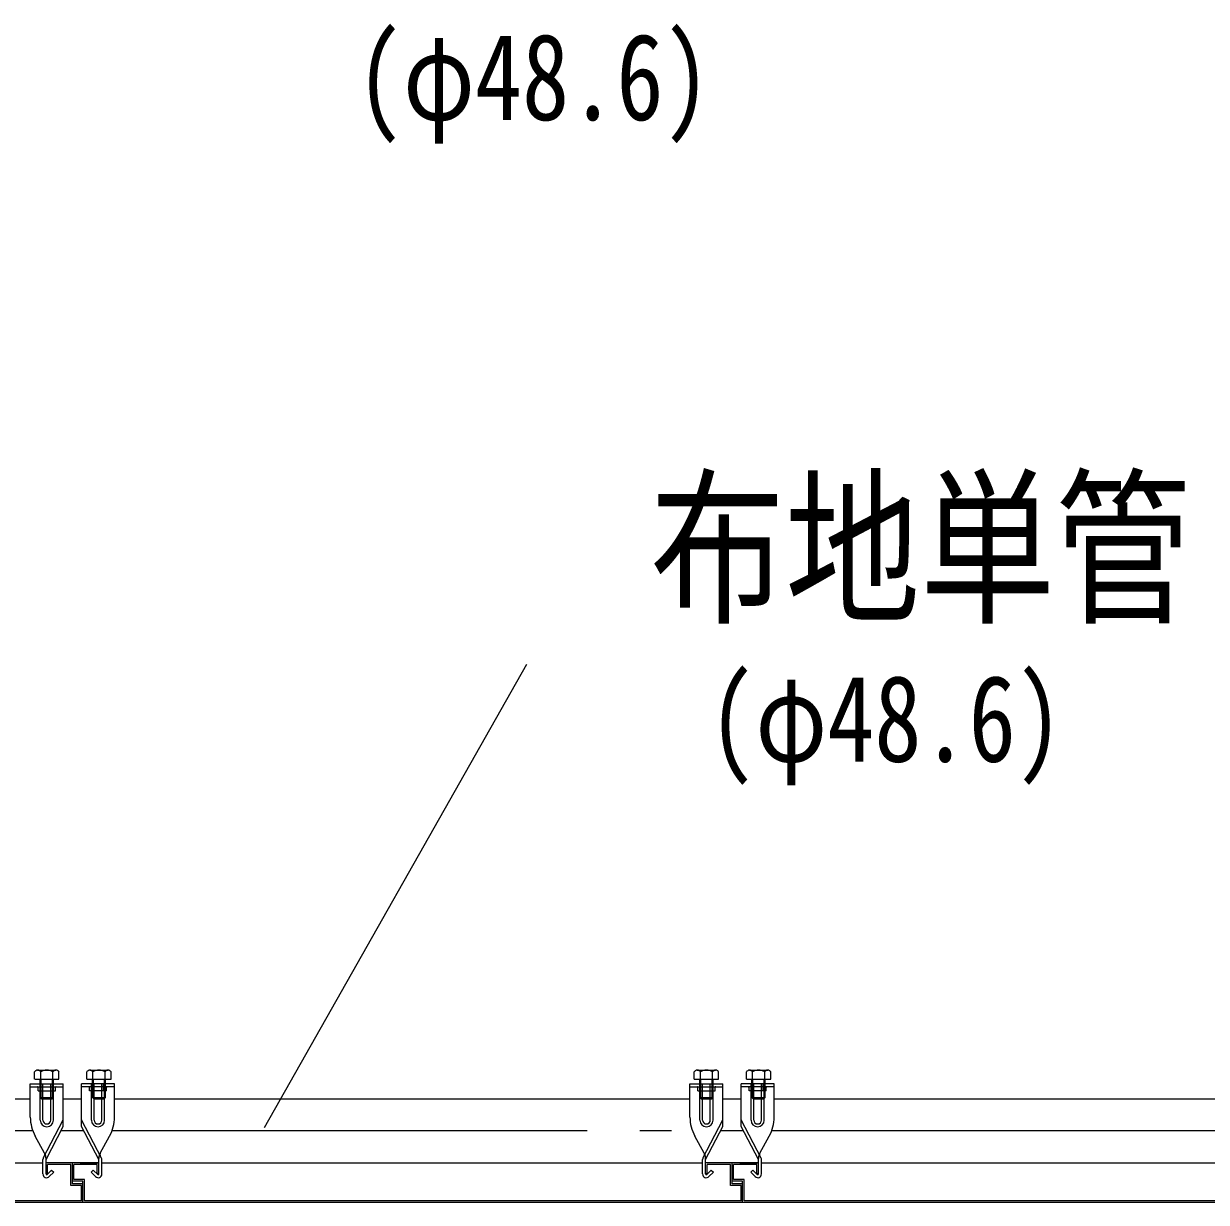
# Model space of a CAD drawing. Units: millimetres, scale not verified. Extents: x -10062 to 10062, y -6938 to 6938.
# Drawn here: x -5015 to -4119, y 3462 to 4356 of the extents above; entities that cross this region are included whole.
import ezdxf
from ezdxf.enums import TextEntityAlignment as Align

# ---------------------------------------------------------------- set-up
doc = ezdxf.new("R2010")
doc.units = ezdxf.units.MM
doc.header["$LTSCALE"] = 40
doc.linetypes.add('DASHED1', pattern=[1.8, 1.2, -0.6])
doc.linetypes.add('DOUBLE_CHAIN2', pattern=[12.8, 9, -1, 0.6, -0.6, 0.6, -1])
for name, color, linetype, lineweight in [('0-1_(3m)標準ｱﾄﾞﾌﾗッﾄ', 4, 'Continuous', 5), ('0-2_0', 2, 'Continuous', 9), ('1-3_KANAGU', 2, 'Continuous', 9), ('1-7_text', 7, 'Continuous', 9), ('1-B_仮囲い', 7, 'Continuous', 9), ('1-C_図面枠', 7, 'Continuous', 9)]:
    doc.layers.add(name, color=color, linetype=linetype, lineweight=lineweight)
doc.styles.add('ＭＳ ゴシック', font='')
doc.styles.get('ＭＳ ゴシック').set_extended_font_data('MS Gothic')

msp = doc.modelspace()

# ---------------------------------------------------------------- linework, layer by layer
at = {"layer": '0-1_(3m)標準ｱﾄﾞﾌﾗッﾄ'}
for p, q in [((-4978.5, 3492.39), (-4998.5, 3492.39)), ((-4998.5, 3483.89), (-4998.5, 3492.39)), ((-4997.3, 3483.89), (-4997.3, 3491.19)), ((-4978.5, 3476.39), (-4978.5, 3492.39)), ((-4978.5, 3478.39), (-4978.5, 3492.39)), ((-4958.5, 3492.39), (-4978.5, 3492.39)), ((-4959.7, 3491.19), (-4977.3, 3491.19)), ((-4972.5, 3492.39), (-4958.5, 3492.39)), ((-4959.7, 3483.89), (-4959.7, 3491.19)), ((-4958.5, 3483.89), (-4958.5, 3492.39)), ((-4478.5, 3492.39), (-4498.5, 3492.39)), ((-4498.5, 3483.89), (-4498.5, 3492.39)), ((-4497.3, 3483.89), (-4497.3, 3491.19)), ((-4478.5, 3476.39), (-4478.5, 3492.39)), ((-4478.5, 3478.39), (-4478.5, 3492.39)), ((-4458.5, 3492.39), (-4478.5, 3492.39)), ((-4459.7, 3491.19), (-4477.3, 3491.19)), ((-4472.5, 3492.39), (-4458.5, 3492.39)), ((-4459.7, 3483.89), (-4459.7, 3491.19)), ((-4458.5, 3483.89), (-4458.5, 3492.39)), ((-4997.3, 3483.89), (-4998.5, 3483.89)), ((-4970.5, 3478.39), (-4978.5, 3478.39)), ((-4970.5, 3462.39), (-4970.5, 3478.39)), ((-4958.5, 3483.89), (-4959.7, 3483.89)), ((-4497.3, 3483.89), (-4498.5, 3483.89)), ((-4470.5, 3478.39), (-4478.5, 3478.39)), ((-4470.5, 3462.39), (-4470.5, 3478.39)), ((-4458.5, 3483.89), (-4459.7, 3483.89)), ((-4970.5, 3476.39), (-4978.5, 3476.39)), ((-4970.5, 3462.39), (-4970.5, 3476.39)), ((-4470.5, 3476.39), (-4478.5, 3476.39)), ((-4470.5, 3462.39), (-4470.5, 3476.39)), ((-4970.5, 3462.39), (-5470.5, 3462.39)), ((-4971.7, 3463.59), (-5469.3, 3463.59)), ((-4470.5, 3462.39), (-4970.5, 3462.39)), ((-4471.7, 3463.59), (-4969.3, 3463.59)), ((-3970.5, 3462.39), (-4470.5, 3462.39)), ((-3971.7, 3463.59), (-4469.3, 3463.59))]:
    msp.add_line(p, q, dxfattribs=at)
for points in [[(-4971.7, 3463.59), (-4971.7, 3475.19), (-4979.7, 3475.19), (-4979.7, 3491.19), (-4997.3, 3491.19)], [(-4969.3, 3463.59), (-4969.3, 3479.59), (-4977.3, 3479.59), (-4977.3, 3491.19)], [(-4471.7, 3463.59), (-4471.7, 3475.19), (-4479.7, 3475.19), (-4479.7, 3491.19), (-4497.3, 3491.19)], [(-4469.3, 3463.59), (-4469.3, 3479.59), (-4477.3, 3479.59), (-4477.3, 3491.19)]]:
    msp.add_lwpolyline(points, dxfattribs=at)
at = {"layer": '0-2_0'}
for p, q in [((-5010.4, 3552.28), (-4985.4, 3552.28)), ((-5010.4, 3527.07), (-5010.4, 3552.28)), ((-5002.9, 3524.73), (-5002.9, 3552.28)), ((-5000.83, 3524.73), (-5000.83, 3552.28)), ((-4994.97, 3524.73), (-4994.97, 3552.28)), ((-4992.9, 3524.73), (-4992.9, 3552.28)), ((-4985.4, 3520), (-4985.4, 3552.28)), ((-4946.59, 3552.28), (-4971.59, 3552.28)), ((-4971.59, 3520), (-4971.59, 3552.28)), ((-4964.09, 3524.73), (-4964.09, 3552.28)), ((-4962.02, 3524.73), (-4962.02, 3552.28)), ((-4956.16, 3524.73), (-4956.16, 3552.28)), ((-4954.09, 3524.73), (-4954.09, 3552.28)), ((-4946.59, 3527.07), (-4946.59, 3552.28)), ((-4510.4, 3552.28), (-4485.4, 3552.28)), ((-4510.4, 3527.07), (-4510.4, 3552.28)), ((-4502.9, 3524.73), (-4502.9, 3552.28)), ((-4500.83, 3524.73), (-4500.83, 3552.28)), ((-4494.97, 3524.73), (-4494.97, 3552.28)), ((-4492.9, 3524.73), (-4492.9, 3552.28)), ((-4485.4, 3520), (-4485.4, 3552.28)), ((-4446.59, 3552.28), (-4471.59, 3552.28)), ((-4471.59, 3520), (-4471.59, 3552.28)), ((-4464.09, 3524.73), (-4464.09, 3552.28)), ((-4462.02, 3524.73), (-4462.02, 3552.28)), ((-4456.16, 3524.73), (-4456.16, 3552.28)), ((-4454.09, 3524.73), (-4454.09, 3552.28)), ((-4446.59, 3527.07), (-4446.59, 3552.28)), ((-5000.54, 3495.87), (-4985.4, 3524.98)), ((-4956.45, 3495.87), (-4971.59, 3524.98)), ((-4500.54, 3495.87), (-4485.4, 3524.98)), ((-4456.45, 3495.87), (-4471.59, 3524.98)), ((-4998.5, 3494.8), (-4985.4, 3520)), ((-4958.49, 3494.8), (-4971.59, 3520)), ((-4498.5, 3494.8), (-4485.4, 3520)), ((-4458.49, 3494.8), (-4471.59, 3520)), ((-4999.63, 3499.78), (-5006.68, 3512.62)), ((-4957.36, 3499.78), (-4950.3, 3512.62)), ((-4499.63, 3499.78), (-4506.68, 3512.62)), ((-4457.36, 3499.78), (-4450.3, 3512.62)), ((-5000.8, 3483.89), (-5000.8, 3494.8)), ((-4998.5, 3483.89), (-4998.5, 3494.8)), ((-4958.49, 3483.89), (-4958.49, 3494.8)), ((-4956.19, 3483.89), (-4956.19, 3494.8)), ((-4500.8, 3483.89), (-4500.8, 3494.8)), ((-4498.5, 3483.89), (-4498.5, 3494.8)), ((-4458.49, 3483.89), (-4458.49, 3494.8)), ((-4456.19, 3483.89), (-4456.19, 3494.8)), ((-4996.02, 3481.91), (-4992.66, 3485.26)), ((-4960.97, 3481.91), (-4964.32, 3485.26)), ((-4496.02, 3481.91), (-4492.66, 3485.26)), ((-4460.97, 3481.91), (-4464.32, 3485.26))]:
    msp.add_line(p, q, dxfattribs=at)
at = {"layer": '0-2_0', "linetype": 'DASHED1'}
for p, q in [((-5002.15, 3546.98), (-5002.15, 3552.28)), ((-4993.65, 3546.98), (-4993.65, 3552.28)), ((-4963.34, 3546.98), (-4963.34, 3552.28)), ((-4954.84, 3546.98), (-4954.84, 3552.28)), ((-4502.15, 3546.98), (-4502.15, 3552.28)), ((-4493.65, 3546.98), (-4493.65, 3552.28)), ((-4463.34, 3546.98), (-4463.34, 3552.28)), ((-4454.84, 3546.98), (-4454.84, 3552.28)), ((-5010.4, 3549.98), (-4985.4, 3549.98)), ((-5004.45, 3546.98), (-5004.45, 3549.48)), ((-5004.45, 3546.98), (-4991.35, 3546.98)), ((-4991.35, 3546.98), (-4991.35, 3549.48)), ((-4946.59, 3549.98), (-4971.59, 3549.98)), ((-4965.64, 3546.98), (-4965.64, 3549.48)), ((-4952.54, 3546.98), (-4965.64, 3546.98)), ((-4952.54, 3546.98), (-4952.54, 3549.48)), ((-4510.4, 3549.98), (-4485.4, 3549.98)), ((-4504.45, 3546.98), (-4504.45, 3549.48)), ((-4504.45, 3546.98), (-4491.35, 3546.98)), ((-4491.35, 3546.98), (-4491.35, 3549.48)), ((-4446.59, 3549.98), (-4471.59, 3549.98)), ((-4465.64, 3546.98), (-4465.64, 3549.48)), ((-4452.54, 3546.98), (-4465.64, 3546.98)), ((-4452.54, 3546.98), (-4452.54, 3549.48)), ((-4999.49, 3499.53), (-4999.63, 3499.78)), ((-4957.5, 3499.53), (-4957.36, 3499.78)), ((-4499.49, 3499.53), (-4499.63, 3499.78)), ((-4457.5, 3499.53), (-4457.36, 3499.78)), ((-4998.5, 3494.8), (-4998.5, 3495.68)), ((-4958.49, 3494.8), (-4958.49, 3495.68)), ((-4498.5, 3494.8), (-4498.5, 3495.68)), ((-4458.49, 3494.8), (-4458.49, 3495.68))]:
    msp.add_line(p, q, dxfattribs=at)
at = {"layer": '0-2_0', "color": 4, "lineweight": 5}
for p, q in [((-5065.01, 3540.99), (-5010.4, 3540.99)), ((-4985.4, 3540.99), (-4971.59, 3540.99)), ((-4946.59, 3540.99), (-4510.4, 3540.99)), ((-4485.4, 3540.99), (-4471.59, 3540.99)), ((-4446.59, 3540.99), (-4010.4, 3540.99)), ((-5065.01, 3516.76), (-5008.57, 3516.76)), ((-4987.08, 3516.76), (-4969.76, 3516.76)), ((-4487.08, 3516.76), (-4469.76, 3516.76)), ((-5065.01, 3492.39), (-5000.8, 3492.39)), ((-4956.19, 3492.39), (-4500.8, 3492.39)), ((-4456.19, 3492.39), (-4000.8, 3492.39))]:
    msp.add_line(p, q, dxfattribs=at)
at = {"layer": '0-2_0'}
for points in [[(-4997.64, 3483.54), (-4994.29, 3486.89), (-4992.66, 3485.26)], [(-4959.34, 3483.54), (-4962.7, 3486.89), (-4964.32, 3485.26)], [(-4497.64, 3483.54), (-4494.29, 3486.89), (-4492.66, 3485.26)], [(-4459.34, 3483.54), (-4462.7, 3486.89), (-4464.32, 3485.26)]]:
    msp.add_lwpolyline(points, dxfattribs=at)
at = {"layer": '0-2_0', "linetype": 'DASHED1'}
for centre, radius, start, end in [((-5004.95, 3549.48), 0.5, 0, 90), ((-4990.85, 3549.48), 0.5, 90, 180), ((-4966.14, 3549.48), 0.5, 0, 90), ((-4952.04, 3549.48), 0.5, 90, 180), ((-4504.95, 3549.48), 0.5, 0, 90), ((-4490.85, 3549.48), 0.5, 90, 180), ((-4466.14, 3549.48), 0.5, 0, 90), ((-4452.04, 3549.48), 0.5, 90, 180), ((-5006.5, 3495.68), 8, 0, 28.811), ((-4950.49, 3495.68), 8, 151.189, 180), ((-4506.5, 3495.68), 8, 0, 28.811), ((-4450.49, 3495.68), 8, 151.189, 180)]:
    msp.add_arc(centre, radius, start, end, dxfattribs=at)
at = {"layer": '0-2_0'}
for centre, radius, start, end in [((-4980.4, 3527.07), 30, 180, 208.811), ((-4997.9, 3524.73), 5, 180, 0), ((-4997.9, 3524.73), 2.93, 180, 0), ((-4959.09, 3524.73), 5, 180, 0), ((-4959.09, 3524.73), 2.93, 180, 0), ((-4976.59, 3527.07), 30, 331.189, 0), ((-4480.4, 3527.07), 30, 180, 208.811), ((-4497.9, 3524.73), 5, 180, 0), ((-4497.9, 3524.73), 2.93, 180, 0), ((-4459.09, 3524.73), 5, 180, 0), ((-4459.09, 3524.73), 2.93, 180, 0), ((-4476.59, 3527.07), 30, 331.189, 0), ((-5001.6, 3498.7), 2.25, 332.527, 28.811), ((-4955.39, 3498.7), 2.25, 151.189, 207.473), ((-4501.6, 3498.7), 2.25, 332.527, 28.811), ((-4455.39, 3498.7), 2.25, 151.189, 207.473), ((-4998.5, 3494.8), 2.3, 152.527, 180), ((-4958.49, 3494.8), 2.3, 0, 27.473), ((-4498.5, 3494.8), 2.3, 152.527, 180), ((-4458.49, 3494.8), 2.3, 0, 27.473), ((-4998, 3483.89), 2.8, 180, 314.999), ((-4998, 3483.89), 0.5, 180, 314.999), ((-4958.99, 3483.89), 2.8, 225.001, 0), ((-4958.99, 3483.89), 0.5, 225.001, 0), ((-4498, 3483.89), 2.8, 180, 314.999), ((-4498, 3483.89), 0.5, 180, 314.999), ((-4458.99, 3483.89), 2.8, 225.001, 0), ((-4458.99, 3483.89), 0.5, 225.001, 0)]:
    msp.add_arc(centre, radius, start, end, dxfattribs=at)
at = {"layer": '1-3_KANAGU', "color": 4, "lineweight": 5}
for p, q in [((-5007.14, 3555.86), (-5007.14, 3561.23)), ((-5004.83, 3562.56), (-4990.97, 3562.56)), ((-5002.52, 3555.86), (-5002.52, 3561.23)), ((-4993.28, 3555.86), (-4993.28, 3561.23)), ((-4988.66, 3555.86), (-4988.66, 3561.23)), ((-4967.62, 3555.86), (-4967.62, 3561.23)), ((-4965.3, 3562.56), (-4951.45, 3562.56)), ((-4963, 3555.86), (-4963, 3561.23)), ((-4953.76, 3555.86), (-4953.76, 3561.23)), ((-4949.14, 3555.86), (-4949.14, 3561.23)), ((-4507.14, 3555.86), (-4507.14, 3561.23)), ((-4504.83, 3562.56), (-4490.97, 3562.56)), ((-4502.52, 3555.86), (-4502.52, 3561.23)), ((-4493.28, 3555.86), (-4493.28, 3561.23)), ((-4488.66, 3555.86), (-4488.66, 3561.23)), ((-4467.62, 3555.86), (-4467.62, 3561.23)), ((-4465.3, 3562.56), (-4451.45, 3562.56)), ((-4463, 3555.86), (-4463, 3561.23)), ((-4453.76, 3555.86), (-4453.76, 3561.23)), ((-4449.14, 3555.86), (-4449.14, 3561.23)), ((-5007.1, 3555.86), (-4988.7, 3555.86)), ((-5002.9, 3541.86), (-5002.9, 3555.86)), ((-5002.15, 3552.16), (-5002.15, 3555.86)), ((-4993.65, 3552.16), (-4993.65, 3555.86)), ((-4992.9, 3541.86), (-4992.9, 3555.86)), ((-4967.58, 3555.86), (-4949.18, 3555.86)), ((-4963.38, 3541.86), (-4963.38, 3555.86)), ((-4962.63, 3552.16), (-4962.63, 3555.86)), ((-4954.13, 3552.16), (-4954.13, 3555.86)), ((-4953.38, 3541.86), (-4953.38, 3555.86)), ((-4507.1, 3555.86), (-4488.7, 3555.86)), ((-4502.9, 3541.86), (-4502.9, 3555.86)), ((-4502.15, 3552.16), (-4502.15, 3555.86)), ((-4493.65, 3552.16), (-4493.65, 3555.86)), ((-4492.9, 3541.86), (-4492.9, 3555.86)), ((-4467.58, 3555.86), (-4449.18, 3555.86)), ((-4463.38, 3541.86), (-4463.38, 3555.86)), ((-4462.63, 3552.16), (-4462.63, 3555.86)), ((-4454.13, 3552.16), (-4454.13, 3555.86)), ((-4453.38, 3541.86), (-4453.38, 3555.86))]:
    msp.add_line(p, q, dxfattribs=at)
at = {"layer": '1-3_KANAGU', "color": 4, "linetype": 'DASHED1', "lineweight": 5}
for p, q in [((-5002.15, 3541.11), (-5002.15, 3552.16)), ((-4993.65, 3541.11), (-4993.65, 3552.16)), ((-4962.63, 3541.11), (-4962.63, 3552.16)), ((-4954.13, 3541.11), (-4954.13, 3552.16)), ((-4502.15, 3541.11), (-4502.15, 3552.16)), ((-4493.65, 3541.11), (-4493.65, 3552.16)), ((-4462.63, 3541.11), (-4462.63, 3552.16)), ((-4454.13, 3541.11), (-4454.13, 3552.16)), ((-5002.9, 3541.86), (-5001.9, 3540.86)), ((-5002.9, 3541.86), (-4992.9, 3541.86)), ((-4993.9, 3540.86), (-4992.9, 3541.86)), ((-4963.38, 3541.86), (-4962.38, 3540.86)), ((-4963.38, 3541.86), (-4953.38, 3541.86)), ((-4954.38, 3540.86), (-4953.38, 3541.86)), ((-4502.9, 3541.86), (-4501.9, 3540.86)), ((-4502.9, 3541.86), (-4492.9, 3541.86)), ((-4493.9, 3540.86), (-4492.9, 3541.86)), ((-4463.38, 3541.86), (-4462.38, 3540.86)), ((-4463.38, 3541.86), (-4453.38, 3541.86)), ((-4454.38, 3540.86), (-4453.38, 3541.86)), ((-5001.9, 3540.86), (-4993.9, 3540.86)), ((-4962.38, 3540.86), (-4954.38, 3540.86)), ((-4501.9, 3540.86), (-4493.9, 3540.86)), ((-4462.38, 3540.86), (-4454.38, 3540.86))]:
    msp.add_line(p, q, dxfattribs=at)
at = {"layer": '1-3_KANAGU', "color": 4, "lineweight": 5}
for centre, radius, start, end in [((-5004.83, 3559.9), 2.67, 30, 149.999), ((-4997.9, 3553.9), 8.67, 57.796, 122.204), ((-4990.97, 3559.9), 2.67, 30.001, 150), ((-4965.3, 3559.9), 2.67, 30, 149.999), ((-4958.38, 3553.9), 8.67, 57.796, 122.204), ((-4951.45, 3559.9), 2.67, 30.001, 150), ((-4504.83, 3559.9), 2.67, 30, 149.999), ((-4497.9, 3553.9), 8.67, 57.796, 122.204), ((-4490.97, 3559.9), 2.67, 30.001, 150), ((-4465.3, 3559.9), 2.67, 30, 149.999), ((-4458.38, 3553.9), 8.67, 57.796, 122.204), ((-4451.45, 3559.9), 2.67, 30.001, 150)]:
    msp.add_arc(centre, radius, start, end, dxfattribs=at)
at = {"layer": '1-B_仮囲い', "linetype": 'DOUBLE_CHAIN2'}
for p, q in [((-4948.42, 3516.76), (-4508.57, 3516.76)), ((-4448.42, 3516.76), (-4008.57, 3516.76))]:
    msp.add_line(p, q, dxfattribs=at)
at = {"layer": '1-C_図面枠'}
msp.add_line((-4634.39, 3870.08), (-4833.04, 3519), dxfattribs=at)

# ---------------------------------------------------------------- texts
at = {"layer": '1-7_text', "style": 'ＭＳ ゴシック', "width": 0.8}
for s, height, p in [('(φ48.6)', 65.69, (-4763.53, 4263.16)), ('布地単管', 93.84, (-4540.69, 3883.32)), ('(φ48.6)', 65.69, (-4496.48, 3776.7))]:
    msp.add_text(s, height=height, dxfattribs=at).set_placement(p, align=Align.BOTTOM_LEFT)

doc.saveas('drawing.dxf')
